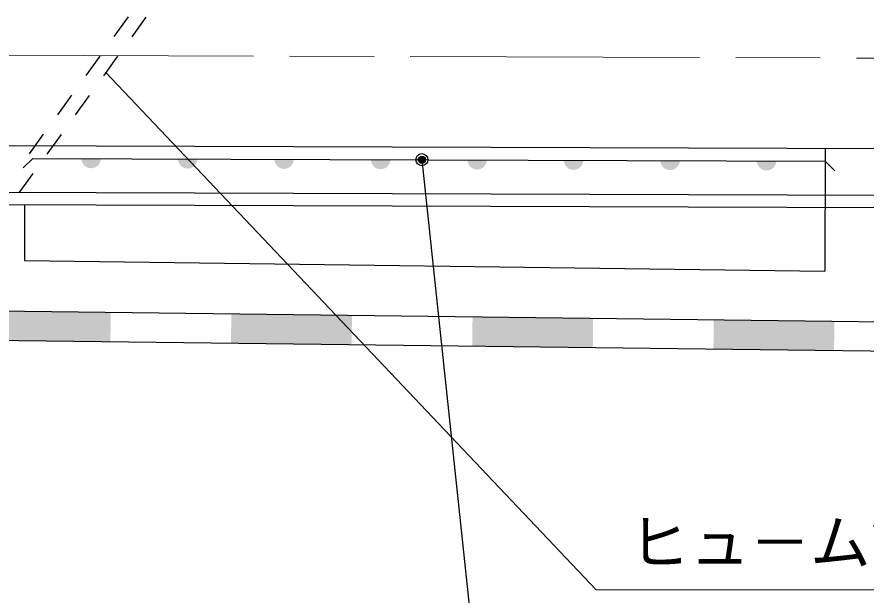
# Model space of a CAD drawing. Units: millimetres, scale not verified. Extents: x 40000 to 680000, y 20000 to 380000.
# Drawn here: x 425952 to 461148, y 272386 to 296345 of the extents above; entities that cross this region are included whole.
import ezdxf
from ezdxf.enums import TextEntityAlignment as Align

# ---------------------------------------------------------------- set-up
doc = ezdxf.new("R2010")
doc.units = ezdxf.units.MM
doc.header["$LTSCALE"] = 1000
doc.header["$PDMODE"] = 32
doc.header["$PDSIZE"] = 500
doc.linetypes.add('CHAIN', pattern=[18.5, 12, -1.5, 3.5, -1.5])
for name, color, linetype, lineweight in [('S-BGD', 7, 'Continuous', 25), ('S-BMK', 2, 'CHAIN', 13), ('S-STR-HTXT', 7, 'Continuous', 13), ('S-STR-STRC', 7, 'Continuous', 25)]:
    doc.layers.add(name, color=color, linetype=linetype, lineweight=lineweight)
doc.styles.add('ＭＳ ゴシック', font='')
doc.styles.get('ＭＳ ゴシック').set_extended_font_data('MS Gothic')

msp = doc.modelspace()

# ---------------------------------------------------------------- hatches: boundary and pattern name
at = {"layer": 'S-BGD'}
for points in [[(428627, 290478), (428627, 290464), (428627, 290457), (428628, 290450), (428628, 290443), (428629, 290436), (428630, 290429), (428631, 290422), (428632, 290415), (428633, 290408), (428634, 290402), (428635, 290395), (428637, 290388), (428638, 290381), (428640, 290374), (428642, 290368), (428644, 290361), (428646, 290354), (428648, 290348), (428650, 290341), (428653, 290334), (428655, 290328), (428658, 290322), (428661, 290315), (428664, 290309), (428667, 290302), (428670, 290296), (428673, 290290), (428676, 290284), (428680, 290278), (428683, 290272), (428687, 290266), (428691, 290260), (428694, 290254), (428698, 290248), (428702, 290243), (428707, 290237), (428711, 290231), (428715, 290226), (428720, 290220), (428724, 290215), (428729, 290210), (428733, 290205), (428738, 290200), (428743, 290195), (428748, 290190), (428753, 290185), (428758, 290180), (428763, 290176), (428769, 290171), (428774, 290167), (428779, 290162), (428785, 290158), (428791, 290154), (428796, 290150), (428802, 290146), (428808, 290142), (428814, 290138), (428820, 290134), (428826, 290131), (428832, 290127), (428838, 290124), (428844, 290121), (428850, 290118), (428857, 290115), (428863, 290112), (428869, 290109), (428876, 290106), (428882, 290104), (428889, 290101), (428895, 290099), (428902, 290097), (428909, 290094), (428915, 290092), (428922, 290091), (428929, 290089), (428936, 290087), (428942, 290086), (428949, 290084), (428956, 290083), (428963, 290082), (428970, 290081), (428977, 290080), (428984, 290079), (428991, 290078), (428998, 290078), (429005, 290077), (429012, 290077), (429018, 290077), (429025, 290077), (429032, 290077), (429039, 290077), (429046, 290077), (429053, 290077), (429060, 290078), (429067, 290079), (429074, 290079), (429081, 290080), (429088, 290081), (429095, 290082), (429102, 290084), (429109, 290085), (429115, 290086), (429122, 290088), (429129, 290090), (429136, 290092), (429142, 290094), (429149, 290096), (429156, 290098), (429162, 290100), (429169, 290103), (429175, 290105), (429182, 290108), (429188, 290111), (429195, 290113), (429201, 290116), (429207, 290120), (429213, 290123), (429220, 290126), (429226, 290129), (429232, 290133), (429238, 290137), (429244, 290140), (429249, 290144), (429255, 290148), (429261, 290152), (429266, 290156), (429272, 290161), (429277, 290165), (429283, 290169), (429288, 290174), (429293, 290178), (429299, 290183), (429304, 290188), (429309, 290193), (429314, 290198), (429318, 290203), (429323, 290208), (429328, 290213), (429332, 290218), (429337, 290224), (429341, 290229), (429345, 290235), (429350, 290240), (429354, 290246), (429358, 290252), (429362, 290258), (429365, 290263), (429369, 290269), (429373, 290275), (429376, 290281), (429379, 290288), (429383, 290294), (429386, 290300), (429389, 290306), (429392, 290313), (429394, 290319), (429397, 290325), (429400, 290332), (429402, 290338), (429405, 290345), (429407, 290352), (429409, 290358), (429411, 290365), (429413, 290372), (429415, 290378), (429416, 290385), (429418, 290392), (429419, 290399), (429421, 290406), (429422, 290413), (429423, 290420), (429424, 290426), (429424, 290433), (429425, 290440), (429426, 290447), (429426, 290454), (429427, 290461), (429427, 290468), (429427, 290475)], [(432627, 290464), (432627, 290450), (432627, 290443), (432628, 290436), (432628, 290430), (432629, 290423), (432630, 290416), (432631, 290409), (432632, 290402), (432633, 290395), (432634, 290388), (432635, 290381), (432637, 290374), (432638, 290368), (432640, 290361), (432642, 290354), (432644, 290347), (432646, 290341), (432648, 290334), (432650, 290328), (432653, 290321), (432655, 290314), (432658, 290308), (432661, 290302), (432664, 290295), (432667, 290289), (432670, 290283), (432673, 290276), (432676, 290270), (432680, 290264), (432683, 290258), (432687, 290252), (432691, 290246), (432694, 290240), (432698, 290235), (432702, 290229), (432707, 290223), (432711, 290218), (432715, 290212), (432720, 290207), (432724, 290202), (432729, 290196), (432733, 290191), (432738, 290186), (432743, 290181), (432748, 290176), (432753, 290171), (432758, 290167), (432763, 290162), (432769, 290157), (432774, 290153), (432779, 290149), (432785, 290144), (432791, 290140), (432796, 290136), (432802, 290132), (432808, 290128), (432814, 290125), (432820, 290121), (432826, 290117), (432832, 290114), (432838, 290111), (432844, 290107), (432850, 290104), (432857, 290101), (432863, 290098), (432869, 290095), (432876, 290093), (432882, 290090), (432889, 290088), (432895, 290085), (432902, 290083), (432909, 290081), (432915, 290079), (432922, 290077), (432929, 290075), (432935, 290074), (432942, 290072), (432949, 290071), (432956, 290069), (432963, 290068), (432970, 290067), (432977, 290066), (432984, 290065), (432991, 290065), (432998, 290064), (433005, 290064), (433011, 290063), (433018, 290063), (433025, 290063), (433032, 290063), (433039, 290063), (433046, 290064), (433053, 290064), (433060, 290064), (433067, 290065), (433074, 290066), (433081, 290067), (433088, 290068), (433095, 290069), (433102, 290070), (433109, 290072), (433115, 290073), (433122, 290075), (433129, 290076), (433136, 290078), (433142, 290080), (433149, 290082), (433156, 290084), (433162, 290087), (433169, 290089), (433175, 290092), (433182, 290094), (433188, 290097), (433195, 290100), (433201, 290103), (433207, 290106), (433213, 290109), (433220, 290113), (433226, 290116), (433232, 290119), (433238, 290123), (433244, 290127), (433249, 290131), (433255, 290135), (433261, 290139), (433266, 290143), (433272, 290147), (433277, 290151), (433283, 290156), (433288, 290160), (433293, 290165), (433299, 290170), (433304, 290174), (433309, 290179), (433314, 290184), (433318, 290189), (433323, 290194), (433328, 290200), (433332, 290205), (433337, 290210), (433341, 290216), (433345, 290221), (433350, 290227), (433354, 290233), (433358, 290238), (433362, 290244), (433365, 290250), (433369, 290256), (433373, 290262), (433376, 290268), (433379, 290274), (433383, 290280), (433386, 290286), (433389, 290293), (433392, 290299), (433394, 290306), (433397, 290312), (433400, 290318), (433402, 290325), (433405, 290332), (433407, 290338), (433409, 290345), (433411, 290351), (433413, 290358), (433415, 290365), (433416, 290372), (433418, 290379), (433419, 290385), (433420, 290392), (433422, 290399), (433423, 290406), (433424, 290413), (433424, 290420), (433425, 290427), (433426, 290434), (433426, 290441), (433427, 290448), (433427, 290455), (433427, 290462)], [(436627, 290451), (436627, 290437), (436627, 290430), (436628, 290423), (436628, 290416), (436629, 290409), (436630, 290402), (436630, 290395), (436631, 290388), (436633, 290381), (436634, 290375), (436635, 290368), (436637, 290361), (436638, 290354), (436640, 290347), (436642, 290341), (436644, 290334), (436646, 290327), (436648, 290321), (436650, 290314), (436653, 290307), (436655, 290301), (436658, 290294), (436661, 290288), (436664, 290282), (436667, 290275), (436670, 290269), (436673, 290263), (436676, 290257), (436680, 290251), (436683, 290245), (436687, 290239), (436691, 290233), (436694, 290227), (436698, 290221), (436702, 290216), (436707, 290210), (436711, 290204), (436715, 290199), (436719, 290193), (436724, 290188), (436729, 290183), (436733, 290178), (436738, 290173), (436743, 290168), (436748, 290163), (436753, 290158), (436758, 290153), (436763, 290149), (436769, 290144), (436774, 290140), (436779, 290135), (436785, 290131), (436791, 290127), (436796, 290123), (436802, 290119), (436808, 290115), (436814, 290111), (436820, 290107), (436826, 290104), (436832, 290100), (436838, 290097), (436844, 290094), (436850, 290091), (436857, 290088), (436863, 290085), (436869, 290082), (436876, 290079), (436882, 290077), (436889, 290074), (436895, 290072), (436902, 290070), (436909, 290067), (436915, 290065), (436922, 290064), (436929, 290062), (436935, 290060), (436942, 290059), (436949, 290057), (436956, 290056), (436963, 290055), (436970, 290054), (436977, 290053), (436984, 290052), (436991, 290051), (436998, 290051), (437004, 290050), (437011, 290050), (437018, 290050), (437025, 290050), (437032, 290050), (437039, 290050), (437046, 290050), (437053, 290050), (437060, 290051), (437067, 290052), (437074, 290052), (437081, 290053), (437088, 290054), (437095, 290055), (437102, 290057), (437109, 290058), (437115, 290059), (437122, 290061), (437129, 290063), (437136, 290065), (437142, 290067), (437149, 290069), (437156, 290071), (437162, 290073), (437169, 290076), (437175, 290078), (437182, 290081), (437188, 290084), (437195, 290086), (437201, 290089), (437207, 290093), (437213, 290096), (437220, 290099), (437226, 290102), (437232, 290106), (437238, 290110), (437243, 290113), (437249, 290117), (437255, 290121), (437261, 290125), (437266, 290129), (437272, 290134), (437277, 290138), (437283, 290142), (437288, 290147), (437293, 290151), (437299, 290156), (437304, 290161), (437309, 290166), (437314, 290171), (437318, 290176), (437323, 290181), (437328, 290186), (437332, 290191), (437337, 290197), (437341, 290202), (437345, 290208), (437350, 290213), (437354, 290219), (437358, 290225), (437362, 290231), (437365, 290236), (437369, 290242), (437373, 290248), (437376, 290254), (437379, 290261), (437383, 290267), (437386, 290273), (437389, 290279), (437392, 290286), (437394, 290292), (437397, 290298), (437400, 290305), (437402, 290311), (437405, 290318), (437407, 290325), (437409, 290331), (437411, 290338), (437413, 290345), (437415, 290351), (437416, 290358), (437418, 290365), (437419, 290372), (437420, 290379), (437422, 290386), (437423, 290393), (437424, 290399), (437424, 290406), (437425, 290413), (437426, 290420), (437426, 290427), (437426, 290434), (437427, 290441), (437427, 290448)], [(440627, 290437), (440627, 290423), (440627, 290416), (440628, 290409), (440628, 290403), (440629, 290396), (440630, 290389), (440630, 290382), (440631, 290375), (440633, 290368), (440634, 290361), (440635, 290354), (440637, 290347), (440638, 290341), (440640, 290334), (440642, 290327), (440644, 290320), (440646, 290314), (440648, 290307), (440650, 290300), (440653, 290294), (440655, 290287), (440658, 290281), (440661, 290275), (440664, 290268), (440667, 290262), (440670, 290256), (440673, 290249), (440676, 290243), (440680, 290237), (440683, 290231), (440687, 290225), (440691, 290219), (440694, 290213), (440698, 290208), (440702, 290202), (440706, 290196), (440711, 290191), (440715, 290185), (440719, 290180), (440724, 290175), (440729, 290169), (440733, 290164), (440738, 290159), (440743, 290154), (440748, 290149), (440753, 290144), (440758, 290140), (440763, 290135), (440769, 290130), (440774, 290126), (440779, 290122), (440785, 290117), (440791, 290113), (440796, 290109), (440802, 290105), (440808, 290101), (440814, 290098), (440820, 290094), (440826, 290090), (440832, 290087), (440838, 290083), (440844, 290080), (440850, 290077), (440856, 290074), (440863, 290071), (440869, 290068), (440876, 290066), (440882, 290063), (440889, 290061), (440895, 290058), (440902, 290056), (440909, 290054), (440915, 290052), (440922, 290050), (440929, 290048), (440935, 290047), (440942, 290045), (440949, 290044), (440956, 290042), (440963, 290041), (440970, 290040), (440977, 290039), (440984, 290038), (440991, 290038), (440997, 290037), (441004, 290037), (441011, 290036), (441018, 290036), (441025, 290036), (441032, 290036), (441039, 290036), (441046, 290037), (441053, 290037), (441060, 290037), (441067, 290038), (441074, 290039), (441081, 290040), (441088, 290041), (441095, 290042), (441102, 290043), (441109, 290044), (441115, 290046), (441122, 290048), (441129, 290049), (441136, 290051), (441142, 290053), (441149, 290055), (441156, 290057), (441162, 290060), (441169, 290062), (441175, 290065), (441182, 290067), (441188, 290070), (441195, 290073), (441201, 290076), (441207, 290079), (441213, 290082), (441219, 290086), (441226, 290089), (441232, 290092), (441238, 290096), (441243, 290100), (441249, 290104), (441255, 290108), (441261, 290112), (441266, 290116), (441272, 290120), (441277, 290124), (441283, 290129), (441288, 290133), (441293, 290138), (441299, 290143), (441304, 290147), (441309, 290152), (441314, 290157), (441318, 290162), (441323, 290167), (441328, 290173), (441332, 290178), (441337, 290183), (441341, 290189), (441345, 290194), (441350, 290200), (441354, 290205), (441358, 290211), (441361, 290217), (441365, 290223), (441369, 290229), (441372, 290235), (441376, 290241), (441379, 290247), (441383, 290253), (441386, 290259), (441389, 290266), (441392, 290272), (441394, 290278), (441397, 290285), (441400, 290291), (441402, 290298), (441405, 290305), (441407, 290311), (441409, 290318), (441411, 290324), (441413, 290331), (441415, 290338), (441416, 290345), (441418, 290352), (441419, 290358), (441420, 290365), (441422, 290372), (441423, 290379), (441424, 290386), (441424, 290393), (441425, 290400), (441426, 290407), (441426, 290414), (441426, 290421), (441427, 290428), (441427, 290435)], [(444627, 290424), (444627, 290410), (444627, 290403), (444628, 290396), (444628, 290389), (444629, 290382), (444630, 290375), (444630, 290368), (444631, 290361), (444633, 290354), (444634, 290348), (444635, 290341), (444637, 290334), (444638, 290327), (444640, 290320), (444642, 290314), (444644, 290307), (444646, 290300), (444648, 290294), (444650, 290287), (444653, 290280), (444655, 290274), (444658, 290267), (444661, 290261), (444664, 290255), (444667, 290248), (444670, 290242), (444673, 290236), (444676, 290230), (444680, 290224), (444683, 290218), (444687, 290212), (444691, 290206), (444694, 290200), (444698, 290194), (444702, 290189), (444706, 290183), (444711, 290177), (444715, 290172), (444719, 290166), (444724, 290161), (444729, 290156), (444733, 290151), (444738, 290146), (444743, 290141), (444748, 290136), (444753, 290131), (444758, 290126), (444763, 290122), (444769, 290117), (444774, 290113), (444779, 290108), (444785, 290104), (444791, 290100), (444796, 290096), (444802, 290092), (444808, 290088), (444814, 290084), (444820, 290080), (444826, 290077), (444832, 290073), (444838, 290070), (444844, 290067), (444850, 290064), (444856, 290061), (444863, 290058), (444869, 290055), (444876, 290052), (444882, 290050), (444889, 290047), (444895, 290045), (444902, 290043), (444908, 290040), (444915, 290038), (444922, 290037), (444929, 290035), (444935, 290033), (444942, 290032), (444949, 290030), (444956, 290029), (444963, 290028), (444970, 290027), (444977, 290026), (444984, 290025), (444991, 290024), (444997, 290024), (445004, 290023), (445011, 290023), (445018, 290023), (445025, 290023), (445032, 290023), (445039, 290023), (445046, 290023), (445053, 290023), (445060, 290024), (445067, 290025), (445074, 290025), (445081, 290026), (445088, 290027), (445095, 290028), (445102, 290030), (445109, 290031), (445115, 290032), (445122, 290034), (445129, 290036), (445136, 290038), (445142, 290040), (445149, 290042), (445156, 290044), (445162, 290046), (445169, 290049), (445175, 290051), (445182, 290054), (445188, 290057), (445195, 290059), (445201, 290062), (445207, 290066), (445213, 290069), (445219, 290072), (445226, 290075), (445232, 290079), (445238, 290083), (445243, 290086), (445249, 290090), (445255, 290094), (445261, 290098), (445266, 290102), (445272, 290106), (445277, 290111), (445283, 290115), (445288, 290120), (445293, 290124), (445299, 290129), (445304, 290134), (445309, 290139), (445314, 290144), (445318, 290149), (445323, 290154), (445328, 290159), (445332, 290164), (445337, 290170), (445341, 290175), (445345, 290181), (445350, 290186), (445354, 290192), (445358, 290198), (445361, 290204), (445365, 290209), (445369, 290215), (445372, 290221), (445376, 290227), (445379, 290234), (445383, 290240), (445386, 290246), (445389, 290252), (445392, 290259), (445394, 290265), (445397, 290271), (445400, 290278), (445402, 290284), (445404, 290291), (445407, 290298), (445409, 290304), (445411, 290311), (445413, 290318), (445415, 290324), (445416, 290331), (445418, 290338), (445419, 290345), (445420, 290352), (445422, 290359), (445423, 290366), (445424, 290372), (445424, 290379), (445425, 290386), (445426, 290393), (445426, 290400), (445426, 290407), (445427, 290414), (445427, 290421)], [(448627, 290410), (448627, 290396), (448627, 290389), (448628, 290382), (448628, 290376), (448629, 290369), (448630, 290362), (448630, 290355), (448631, 290348), (448633, 290341), (448634, 290334), (448635, 290327), (448637, 290320), (448638, 290314), (448640, 290307), (448642, 290300), (448644, 290293), (448646, 290287), (448648, 290280), (448650, 290273), (448653, 290267), (448655, 290260), (448658, 290254), (448661, 290248), (448664, 290241), (448667, 290235), (448670, 290229), (448673, 290222), (448676, 290216), (448680, 290210), (448683, 290204), (448687, 290198), (448691, 290192), (448694, 290186), (448698, 290181), (448702, 290175), (448706, 290169), (448711, 290164), (448715, 290158), (448719, 290153), (448724, 290148), (448729, 290142), (448733, 290137), (448738, 290132), (448743, 290127), (448748, 290122), (448753, 290117), (448758, 290113), (448763, 290108), (448769, 290103), (448774, 290099), (448779, 290095), (448785, 290090), (448790, 290086), (448796, 290082), (448802, 290078), (448808, 290074), (448814, 290071), (448820, 290067), (448826, 290063), (448832, 290060), (448838, 290056), (448844, 290053), (448850, 290050), (448856, 290047), (448863, 290044), (448869, 290041), (448876, 290039), (448882, 290036), (448889, 290034), (448895, 290031), (448902, 290029), (448908, 290027), (448915, 290025), (448922, 290023), (448929, 290021), (448935, 290020), (448942, 290018), (448949, 290017), (448956, 290015), (448963, 290014), (448970, 290013), (448977, 290012), (448984, 290011), (448990, 290011), (448997, 290010), (449004, 290010), (449011, 290009), (449018, 290009), (449025, 290009), (449032, 290009), (449039, 290009), (449046, 290010), (449053, 290010), (449060, 290010), (449067, 290011), (449074, 290012), (449081, 290013), (449088, 290014), (449095, 290015), (449102, 290016), (449109, 290017), (449115, 290019), (449122, 290021), (449129, 290022), (449136, 290024), (449142, 290026), (449149, 290028), (449156, 290030), (449162, 290033), (449169, 290035), (449175, 290038), (449182, 290040), (449188, 290043), (449195, 290046), (449201, 290049), (449207, 290052), (449213, 290055), (449219, 290059), (449226, 290062), (449232, 290065), (449238, 290069), (449243, 290073), (449249, 290077), (449255, 290081), (449261, 290085), (449266, 290089), (449272, 290093), (449277, 290097), (449283, 290102), (449288, 290106), (449293, 290111), (449299, 290116), (449304, 290120), (449309, 290125), (449313, 290130), (449318, 290135), (449323, 290140), (449328, 290146), (449332, 290151), (449337, 290156), (449341, 290162), (449345, 290167), (449350, 290173), (449354, 290178), (449358, 290184), (449361, 290190), (449365, 290196), (449369, 290202), (449372, 290208), (449376, 290214), (449379, 290220), (449382, 290226), (449386, 290232), (449389, 290239), (449392, 290245), (449394, 290251), (449397, 290258), (449400, 290264), (449402, 290271), (449404, 290278), (449407, 290284), (449409, 290291), (449411, 290297), (449413, 290304), (449414, 290311), (449416, 290318), (449418, 290325), (449419, 290331), (449420, 290338), (449422, 290345), (449423, 290352), (449424, 290359), (449424, 290366), (449425, 290373), (449426, 290380), (449426, 290387), (449426, 290394), (449427, 290401), (449427, 290408)], [(452627, 290397), (452627, 290383), (452627, 290376), (452628, 290369), (452628, 290362), (452629, 290355), (452629, 290348), (452630, 290341), (452631, 290334), (452633, 290327), (452634, 290321), (452635, 290314), (452637, 290307), (452638, 290300), (452640, 290293), (452642, 290287), (452644, 290280), (452646, 290273), (452648, 290267), (452650, 290260), (452653, 290253), (452655, 290247), (452658, 290240), (452661, 290234), (452664, 290228), (452667, 290221), (452670, 290215), (452673, 290209), (452676, 290203), (452680, 290197), (452683, 290191), (452687, 290185), (452690, 290179), (452694, 290173), (452698, 290167), (452702, 290161), (452706, 290156), (452711, 290150), (452715, 290145), (452719, 290139), (452724, 290134), (452729, 290129), (452733, 290124), (452738, 290119), (452743, 290114), (452748, 290109), (452753, 290104), (452758, 290099), (452763, 290095), (452769, 290090), (452774, 290086), (452779, 290081), (452785, 290077), (452790, 290073), (452796, 290069), (452802, 290065), (452808, 290061), (452814, 290057), (452820, 290053), (452826, 290050), (452832, 290046), (452838, 290043), (452844, 290040), (452850, 290037), (452856, 290034), (452863, 290031), (452869, 290028), (452876, 290025), (452882, 290023), (452889, 290020), (452895, 290018), (452902, 290016), (452908, 290013), (452915, 290011), (452922, 290010), (452929, 290008), (452935, 290006), (452942, 290005), (452949, 290003), (452956, 290002), (452963, 290001), (452970, 290000), (452977, 289999), (452984, 289998), (452990, 289997), (452997, 289997), (453004, 289996), (453011, 289996), (453018, 289996), (453025, 289996), (453032, 289996), (453039, 289996), (453046, 289996), (453053, 289996), (453060, 289997), (453067, 289998), (453074, 289998), (453081, 289999), (453088, 290000), (453095, 290001), (453102, 290003), (453109, 290004), (453115, 290005), (453122, 290007), (453129, 290009), (453136, 290011), (453142, 290013), (453149, 290015), (453156, 290017), (453162, 290019), (453169, 290022), (453175, 290024), (453182, 290027), (453188, 290030), (453195, 290032), (453201, 290035), (453207, 290039), (453213, 290042), (453219, 290045), (453226, 290048), (453232, 290052), (453238, 290056), (453243, 290059), (453249, 290063), (453255, 290067), (453261, 290071), (453266, 290075), (453272, 290079), (453277, 290084), (453283, 290088), (453288, 290093), (453293, 290097), (453298, 290102), (453304, 290107), (453309, 290112), (453313, 290117), (453318, 290122), (453323, 290127), (453328, 290132), (453332, 290137), (453337, 290143), (453341, 290148), (453345, 290154), (453349, 290159), (453354, 290165), (453358, 290171), (453361, 290177), (453365, 290182), (453369, 290188), (453372, 290194), (453376, 290200), (453379, 290207), (453382, 290213), (453386, 290219), (453389, 290225), (453392, 290232), (453394, 290238), (453397, 290244), (453400, 290251), (453402, 290257), (453404, 290264), (453407, 290271), (453409, 290277), (453411, 290284), (453413, 290291), (453414, 290297), (453416, 290304), (453418, 290311), (453419, 290318), (453420, 290325), (453422, 290332), (453423, 290339), (453424, 290345), (453424, 290352), (453425, 290359), (453426, 290366), (453426, 290373), (453426, 290380), (453427, 290387), (453427, 290394)], [(456627, 290383), (456627, 290369), (456627, 290362), (456628, 290355), (456628, 290348), (456629, 290342), (456629, 290335), (456630, 290328), (456631, 290321), (456633, 290314), (456634, 290307), (456635, 290300), (456637, 290293), (456638, 290287), (456640, 290280), (456642, 290273), (456644, 290266), (456646, 290260), (456648, 290253), (456650, 290246), (456653, 290240), (456655, 290233), (456658, 290227), (456661, 290221), (456664, 290214), (456667, 290208), (456670, 290202), (456673, 290195), (456676, 290189), (456680, 290183), (456683, 290177), (456687, 290171), (456690, 290165), (456694, 290159), (456698, 290154), (456702, 290148), (456706, 290142), (456711, 290137), (456715, 290131), (456719, 290126), (456724, 290121), (456728, 290115), (456733, 290110), (456738, 290105), (456743, 290100), (456748, 290095), (456753, 290090), (456758, 290086), (456763, 290081), (456769, 290076), (456774, 290072), (456779, 290068), (456785, 290063), (456790, 290059), (456796, 290055), (456802, 290051), (456808, 290047), (456814, 290044), (456819, 290040), (456825, 290036), (456832, 290033), (456838, 290029), (456844, 290026), (456850, 290023), (456856, 290020), (456863, 290017), (456869, 290014), (456876, 290012), (456882, 290009), (456889, 290007), (456895, 290004), (456902, 290002), (456908, 290000), (456915, 289998), (456922, 289996), (456929, 289994), (456935, 289993), (456942, 289991), (456949, 289990), (456956, 289988), (456963, 289987), (456970, 289986), (456977, 289985), (456984, 289984), (456990, 289984), (456997, 289983), (457004, 289983), (457011, 289982), (457018, 289982), (457025, 289982), (457032, 289982), (457039, 289982), (457046, 289982), (457053, 289983), (457060, 289983), (457067, 289984), (457074, 289985), (457081, 289986), (457088, 289987), (457095, 289988), (457102, 289989), (457109, 289990), (457115, 289992), (457122, 289994), (457129, 289995), (457136, 289997), (457142, 289999), (457149, 290001), (457156, 290003), (457162, 290006), (457169, 290008), (457175, 290011), (457182, 290013), (457188, 290016), (457194, 290019), (457201, 290022), (457207, 290025), (457213, 290028), (457219, 290032), (457225, 290035), (457232, 290038), (457237, 290042), (457243, 290046), (457249, 290050), (457255, 290054), (457261, 290058), (457266, 290062), (457272, 290066), (457277, 290070), (457283, 290075), (457288, 290079), (457293, 290084), (457298, 290089), (457304, 290093), (457309, 290098), (457313, 290103), (457318, 290108), (457323, 290113), (457328, 290119), (457332, 290124), (457337, 290129), (457341, 290135), (457345, 290140), (457349, 290146), (457354, 290151), (457358, 290157), (457361, 290163), (457365, 290169), (457369, 290175), (457372, 290181), (457376, 290187), (457379, 290193), (457382, 290199), (457386, 290205), (457389, 290212), (457392, 290218), (457394, 290224), (457397, 290231), (457400, 290237), (457402, 290244), (457404, 290251), (457407, 290257), (457409, 290264), (457411, 290270), (457413, 290277), (457414, 290284), (457416, 290291), (457418, 290298), (457419, 290304), (457420, 290311), (457422, 290318), (457423, 290325), (457424, 290332), (457424, 290339), (457425, 290346), (457426, 290353), (457426, 290360), (457426, 290367), (457427, 290374), (457427, 290381)], [(429824, 282890), (424824, 282951), (424839, 284151), (429838, 284090)], [(439823, 282768), (434823, 282829), (434838, 284029), (439838, 283968)], [(449822, 282647), (444823, 282708), (444837, 283908), (449837, 283847)], [(459822, 282525), (454822, 282586), (454837, 283786), (459836, 283725)]]:
    msp.add_hatch(color=256, dxfattribs=at).paths.add_polyline_path(points)

# ---------------------------------------------------------------- linework, layer by layer
for p, q in [((430559, 296345), (429973, 295534)), ((431293, 296336), (430707, 295526)), ((429387, 294724), (428801, 293914)), ((430121, 294715), (429535, 293905)), ((428215, 293103), (427629, 292293)), ((428949, 293094), (428363, 292284)), ((178490, 291846), (568345, 290530)), ((427043, 291483), (426457, 290672)), ((427777, 291474), (427191, 290663)), ((459451, 290897), (459434, 285810)), ((426203, 290086), (426604, 290485)), ((426604, 290485), (459450, 290374)), ((459450, 290374), (459848, 289972)), ((563482, 288596), (185567, 289872)), ((426605, 289853), (426032, 289060)), ((568337, 288080), (178482, 289396)), ((426268, 288559), (426261, 286251)), ((426261, 286251), (459434, 285810)), ((568328, 282405), (385052, 284635))]:
    msp.add_line(p, q, dxfattribs=at)
msp.add_lwpolyline([(67461, 283380), (385045, 283435), (568314, 281206)], dxfattribs=at)
at = {"layer": 'S-BMK'}
msp.add_line((368252, 294955), (466751, 294623), dxfattribs=at)
at = {"layer": 'S-STR-HTXT'}
for q in [(429630, 294037), (468957, 272607)]:
    msp.add_line((449957, 272607), q, dxfattribs=at)
at = {"layer": 'S-STR-STRC'}
msp.add_line((442738, 290430), (445836, 261119), dxfattribs=at)
for radius in [150, 120, 90, 60, 30, 20]:
    msp.add_circle((442738, 290430), radius, dxfattribs=at)
msp.add_point((442738, 290430), dxfattribs=at)

# ---------------------------------------------------------------- texts
at = {"layer": 'S-STR-HTXT', "style": 'ＭＳ ゴシック'}
msp.add_text('ヒュ－ム管', height=1833, dxfattribs=at).set_placement((451332, 273107), align=Align.BOTTOM_LEFT)

doc.saveas('drawing.dxf')
